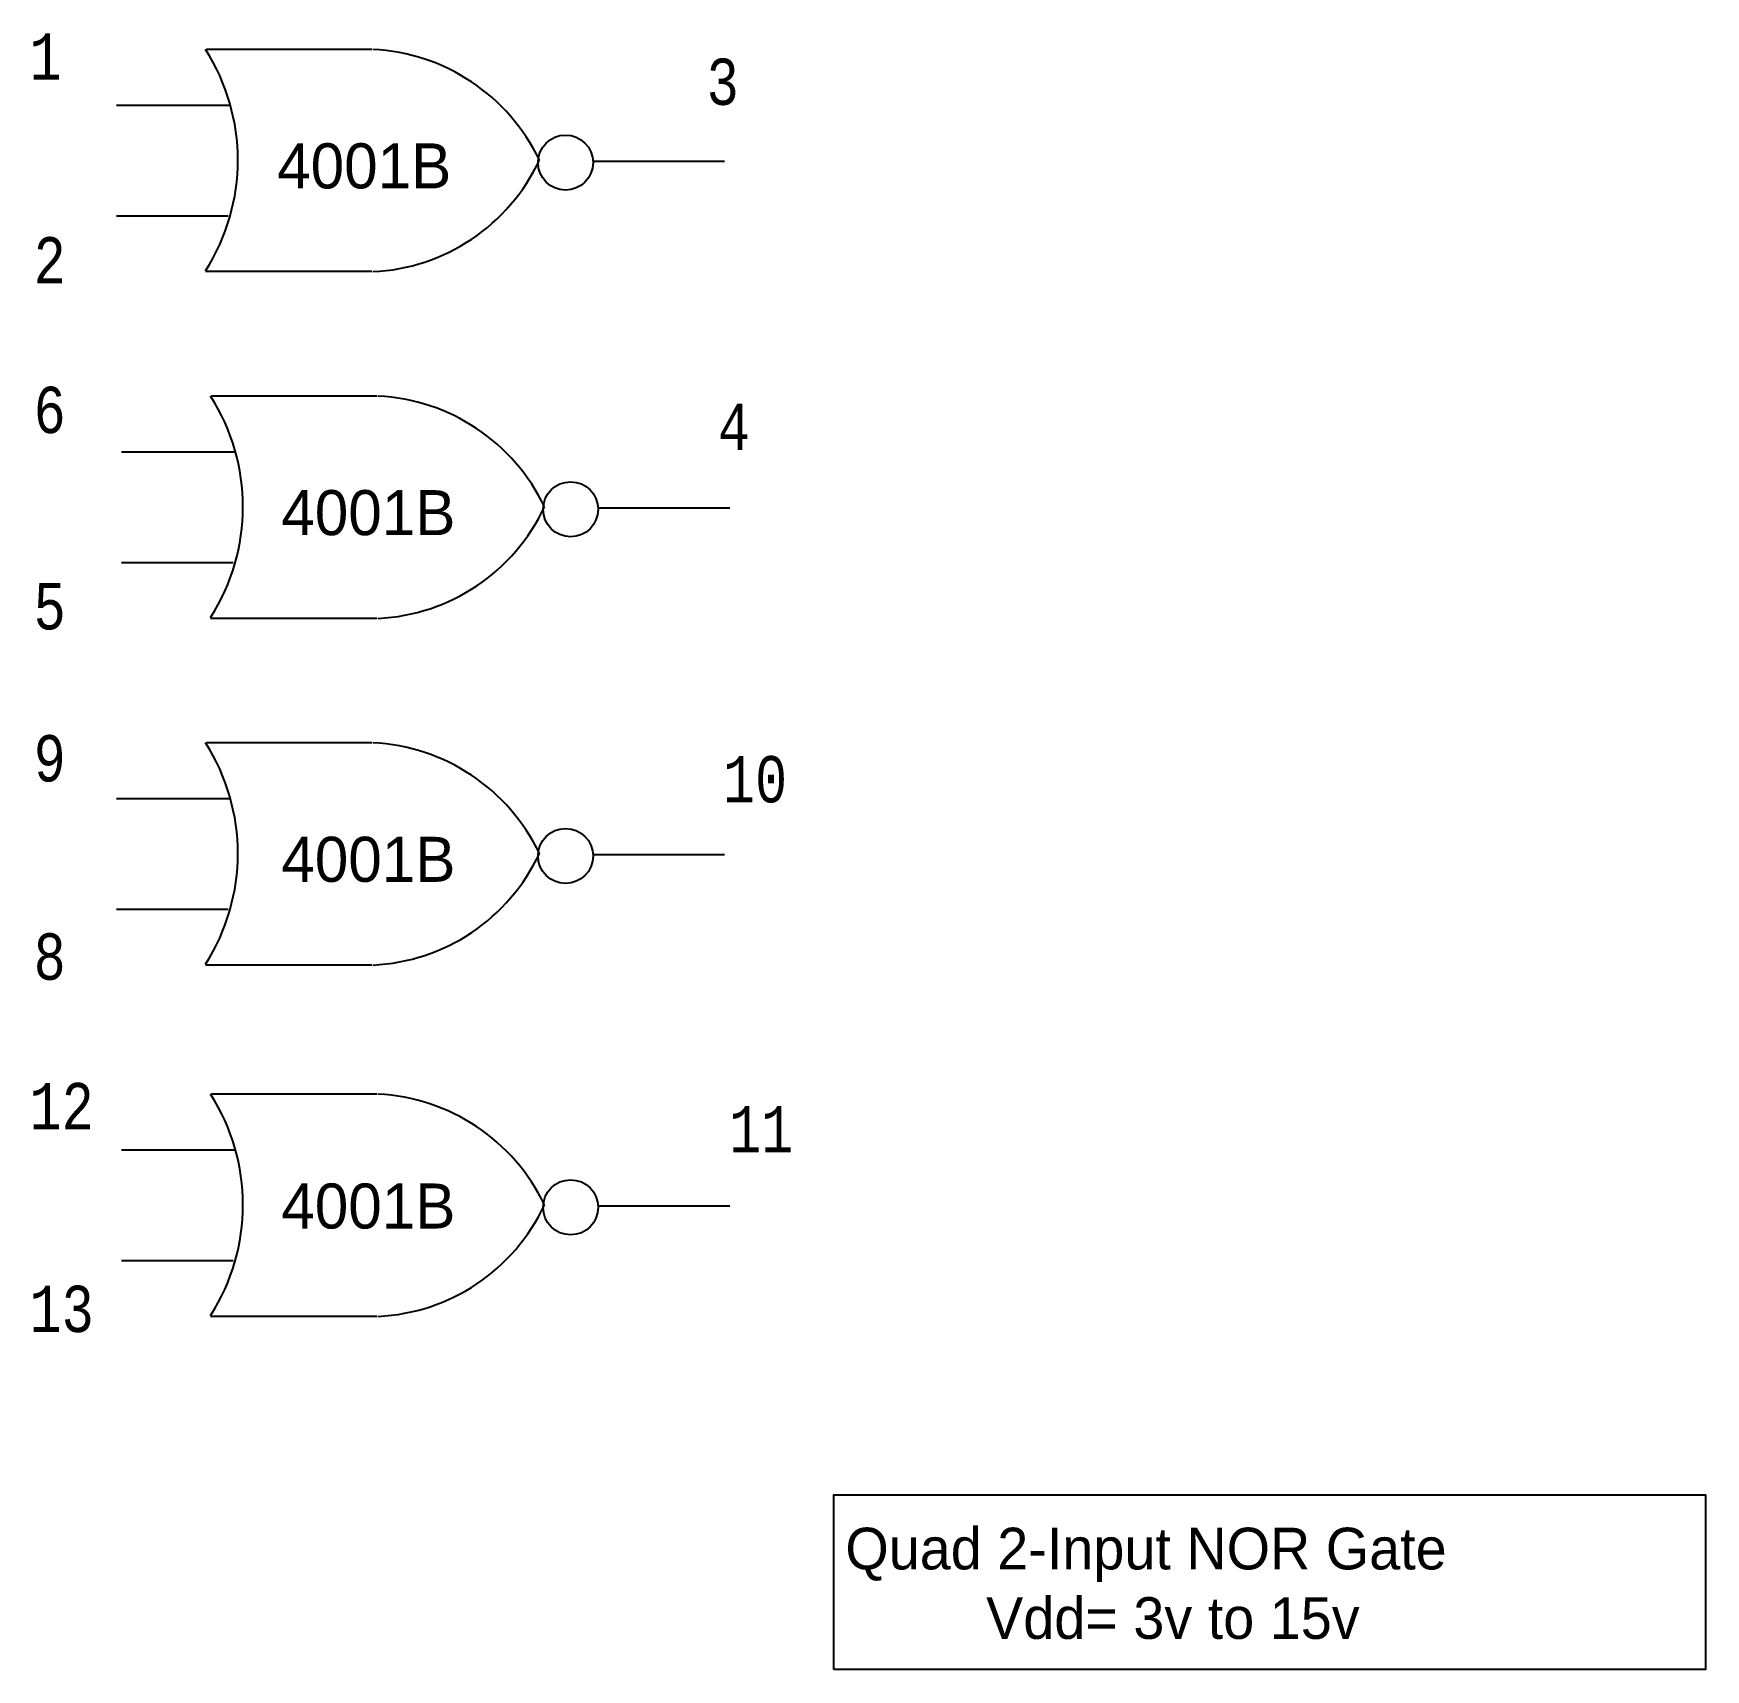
# Model space of a CAD drawing. Extents: x 4.54 to 11.76, y 0.74 to 7.8.
import ezdxf

# ---------------------------------------------------------------- set-up
doc = ezdxf.new("R2010")
doc.units = 0
doc.header["$LTSCALE"] = 0.5
doc.header["$MEASUREMENT"] = 0
doc.layers.add('1', color=7, linetype='CONTINUOUS')
doc.styles.add('MONOTXT', font='MONOTXT')
doc.styles.add('TXT', font='txt')

msp = doc.modelspace()

# ---------------------------------------------------------------- linework, layer by layer
at = {"layer": '1', "color": 7}
for p, q in [((6.002465, 7.735227), (5.28838, 7.735227)), ((4.899648, 7.494472), (5.385563, 7.494472)), ((7.524648, 7.251775), (6.956383, 7.251775)), ((4.899648, 7.016845), (5.381338, 7.016845)), ((6.002465, 6.77609), (5.284155, 6.77609)), ((6.024472, 6.238597), (5.310387, 6.238597)), ((4.921655, 5.997842), (5.40757, 5.997842)), ((7.546655, 5.755146), (6.97839, 5.755146)), ((4.921655, 5.520216), (5.403345, 5.520216)), ((6.024472, 5.27946), (5.306162, 5.27946)), ((6.002465, 4.741968), (5.28838, 4.741968)), ((4.899648, 4.501213), (5.385563, 4.501213)), ((7.524648, 4.258517), (6.956383, 4.258517)), ((4.899648, 4.023586), (5.381338, 4.023586)), ((6.002465, 3.782831), (5.284155, 3.782831)), ((6.024472, 3.225114), (5.310387, 3.225114)), ((4.921655, 2.984359), (5.40757, 2.984359)), ((7.546655, 2.741663), (6.97839, 2.741663)), ((4.921655, 2.506732), (5.403345, 2.506732)), ((6.024472, 2.265977), (5.306162, 2.265977))]:
    msp.add_line(p, q, dxfattribs=at)
msp.add_lwpolyline([(7.995357, 0.741363), (7.995357, 1.496279), (11.75871, 1.496279), (11.75871, 0.741363)], close=True, dxfattribs=at)
for centre in [(6.838028, 7.246921), (6.860035, 5.750292), (6.838028, 4.253663), (6.860035, 2.736809)]:
    msp.add_circle(centre, 0.118716, dxfattribs=at)
for centre, radius, start, end in [((4.535894, 7.2576), 0.887706, 327.4492, 32.55076), ((5.96611, 6.895246), 0.840961, 25.52349, 87.23413), ((5.968038, 7.610288), 0.835094, 272.6529, 335.0179), ((4.557901, 5.760971), 0.887706, 327.4492, 32.55076), ((5.988117, 5.398617), 0.840961, 25.52349, 87.23413), ((5.990045, 6.113659), 0.835094, 272.6529, 335.0179), ((4.535894, 4.264341), 0.887706, 327.4492, 32.55076), ((5.96611, 3.901987), 0.840961, 25.52349, 87.23413), ((5.968038, 4.61703), 0.835094, 272.6529, 335.0179), ((4.557901, 2.747487), 0.887706, 327.4492, 32.55076), ((5.988117, 2.385134), 0.840961, 25.52349, 87.23413), ((5.990045, 3.100176), 0.835094, 272.6529, 335.0179)]:
    msp.add_arc(centre, radius, start, end, dxfattribs=at)

# ---------------------------------------------------------------- texts
at = {"layer": '1', "color": 7, "style": 'MONOTXT', "width": 0.8}
for s, p in [('1', (4.524648, 7.604494)), ('3', (7.447183, 7.49603)), ('2', (4.542253, 6.725094)), ('6', (4.542253, 6.079401)), ('4', (7.495598, 6.005843)), ('5', (4.542253, 5.231611)), ('9', (4.542253, 4.57543)), ('10', (7.517605, 4.484794)), ('8', (4.542253, 3.719551)), ('12', (4.524648, 3.073857)), ('11', (7.544014, 2.974382)), ('13', (4.524647, 2.198502))]:
    msp.add_text(s, height=0.2, dxfattribs=at).set_placement(p)
at = {"layer": '1', "color": 7, "style": 'TXT'}
for s, height, p in [('4001B', 0.1944, (5.59331, 7.135604)), ('4001B', 0.1944, (5.611135, 5.63857)), ('4001B', 0.1944, (5.611135, 4.141941)), ('4001B', 0.1944, (5.611135, 2.645312)), ('Quad 2-Input NOR Gate', 0.18, (8.045774, 1.173708)), ('Vdd= 3v to 15v', 0.18, (8.653169, 0.873708))]:
    msp.add_text(s, height=height, dxfattribs=at).set_placement(p)

doc.saveas('drawing.dxf')
